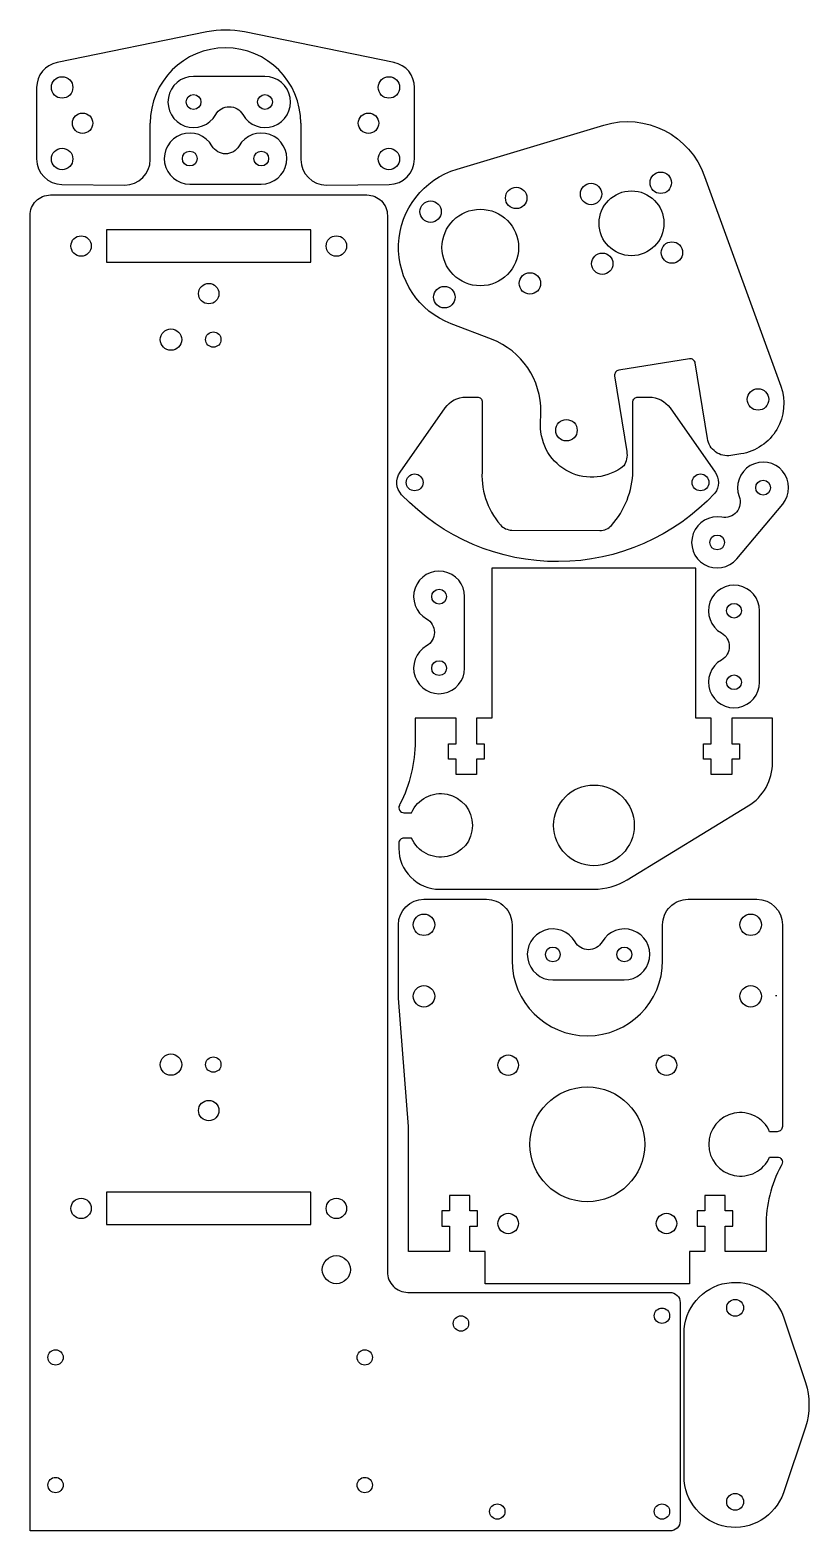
# Model space of a CAD drawing. Header units: millimetres. Extents: x -77 to 76, y 11 to 305.
import ezdxf

# ---------------------------------------------------------------- set-up
doc = ezdxf.new("R2010")
doc.units = ezdxf.units.MM
doc.layers.get('0').update_dxf_attribs({"linetype": 'CONTINUOUS'})

msp = doc.modelspace()

# ---------------------------------------------------------------- linework, layer by layer
for p, q in [((-42.2, 304.57, 6.35), (-71.51, 298.59, 6.35)), ((-5.51, 298.59, 6.35), (-34.82, 304.57, 6.35)), ((-75.51, 293.69, 6.35), (-75.51, 279.69, 6.35)), ((-1.51, 279.69, 6.35), (-1.51, 293.69, 6.35)), ((-53.26, 279.56, 6.35), (-53.26, 286.7, 6.35)), ((-23.76, 286.7, 6.35), (-23.75, 279.56, 6.35)), ((-70.56, 274.69, 6.35), (-58.26, 274.57, 6.35)), ((-18.75, 274.57, 6.35), (-6.46, 274.69, 6.35))]:
    msp.add_line(p, q)
for points in [[(-40.43, 288.38, -0.582126), (-35.13, 288.38, 1.739222), (-30.78, 295.85), (-44.78, 295.85, 1.739222)], [(23.21, 227.62), (23.25, 230.12, 0.315311), (13.6, 244.37), (5.68, 247.39, -0.717022), (6.83, 277.68), (35.58, 286.33, -0.4021), (55.31, 276.25), (70.25, 235.21, -0.471013), (62.44, 221.92), (60.46, 221.6, -0.414214), (55.88, 224.92), (53.5, 239.73, 0.414214), (52.36, 240.55), (38.53, 238.34, 0.414214), (37.7, 237.19), (40.08, 222.38, -0.18525), (39.49, 219.58, -0.639991)], [(-35.86, 282.24, -0.582126), (-41.16, 282.24, 1.739222), (-45.51, 274.77), (-31.51, 274.77, 1.739222)], [(48.54, 10.96), (-76.8, 10.96), (-76.8, 268.64, -0.414214), (-72.8, 272.64), (-10.8, 272.64, -0.414214), (-6.8, 268.64), (-6.8, 61.7, 0.414214), (-2.8, 57.7), (48.54, 57.7, -0.414214), (50.54, 55.7), (50.54, 12.96, -0.414214)], [(44.47, 233.06, -0.244157), (48.56, 230.93), (57.39, 218.35, -0.325339), (57.33, 214.24, -0.432446), (-4.01, 213.93, -0.357061), (-4.33, 218.35), (4.5, 230.93, -0.244157), (8.59, 233.06), (10.78, 233.06, -0.414242), (11.78, 232.06), (11.78, 219.13, 0.204906), (15.34, 208.03, 0.216292), (17.59, 206.99), (34.83, 206.92, 0.214991), (37.08, 207.92, 0.178492), (41.28, 218.58), (41.28, 232.06, -0.414242), (42.28, 233.06)], [(62.1, 213.56, -0.582126), (58.69, 209.5, 1.739222), (61.62, 201.37), (70.62, 212.09, 1.739222)], [(-2.07, 151.64, -4.819772), (-2.07, 146.69), (-3.56, 146.69, 0.414214), (-4.56, 145.69), (-4.56, 144.66, 0.414214), (3.44, 136.66), (33.64, 136.66, 0.137949), (40.16, 138.5), (63.86, 152.97, 0.261334), (68.64, 161.5), (68.64, 170.16), (60.64, 170.16), (60.64, 165.16), (62.14, 165.16), (62.14, 162.16), (60.64, 162.16), (60.64, 159.16), (56.64, 159.16), (56.64, 162.16), (55.14, 162.16), (55.14, 165.16), (56.64, 165.16), (56.64, 170.16), (53.64, 170.16), (53.64, 199.51), (13.64, 199.51), (13.65, 170.16), (10.64, 170.16), (10.64, 165.16), (12.14, 165.16), (12.14, 162.16), (10.64, 162.16), (10.64, 159.16), (6.64, 159.16), (6.64, 162.16), (5.14, 162.16), (5.14, 165.16), (6.64, 165.16), (6.64, 170.16), (-1.36, 170.16), (-1.36, 165.66, -0.119533), (-4.36, 153.29, 0.006584), (-4.46, 153.08, 0.552926), (-3.56, 151.64)], [(0.86, 189.62, -0.582126), (0.86, 184.31, 1.739222), (8.33, 179.96), (8.33, 193.96, 1.739222)], [(58.62, 186.85, -0.582126), (58.62, 181.55, 1.739222), (66.09, 177.2), (66.09, 191.2, 1.739222)], [(69.56, 89.17), (68.07, 89.17, 4.808507), (68.07, 84.21), (69.56, 84.21, -0.553168), (70.46, 82.77, -0.009917), (70.3, 82.46, 0.123106), (67.36, 70.69), (67.36, 65.69), (59.36, 65.69), (59.36, 70.69), (60.86, 70.69), (60.86, 73.69), (59.36, 73.69), (59.36, 76.69), (55.36, 76.69), (55.36, 73.69), (53.86, 73.69), (53.86, 70.69), (55.36, 70.69), (55.36, 65.69), (52.36, 65.69), (52.36, 59.34), (12.36, 59.34), (12.36, 65.69), (9.36, 65.69), (9.36, 70.69), (10.86, 70.69), (10.86, 73.69), (9.36, 73.69), (9.36, 76.69), (5.36, 76.69), (5.36, 73.69), (3.86, 73.69), (3.86, 70.69), (5.36, 70.69), (5.36, 65.69), (-2.64, 65.69), (-2.64, 90.17), (-4.63, 115.3, -0.019708), (-4.64, 115.69), (-4.64, 129.69, -0.413671), (0.35, 134.69), (2.36, 134.69), (12.61, 134.69, -0.414214), (17.61, 129.69), (17.61, 122.69, 1), (47.11, 122.69), (47.11, 129.69, -0.414214), (52.11, 134.69), (62.36, 134.69), (65.56, 134.69, -0.414213), (70.56, 129.69), (70.56, 90.17, -0.414214)], [(35.25, 126.35, -0.582126), (29.95, 126.35, 1.739222), (25.6, 118.88), (39.6, 118.88, 1.739222)], [(69.36, 115.69), (69.36, 115.81), (69.35, 115.93, -0.01163)], [(51.3, 21.67), (51.3, 49.67, -0.847833), (70.76, 52.89), (75.1, 40.02, -0.154068), (75.1, 31.31), (70.76, 18.44, -0.847833)]]:
    msp.add_lwpolyline(points, format="xyb", close=True)
for points in [[(-61.8, 259.46), (-21.8, 259.46), (-21.8, 265.81), (-61.8, 265.81)], [(-61.8, 77.31), (-61.8, 70.96), (-21.8, 70.96), (-21.8, 77.31)]]:
    msp.add_lwpolyline(points, close=True)
for centre, radius in [((-70.51, 293.69, 6.35), 2.1), ((-6.51, 293.69, 6.35), 2.1), ((-44.78, 290.85, 6.35), 1.45), ((-30.78, 290.85, 6.35), 1.45), ((-66.51, 286.69, 6.35), 2), ((-10.51, 286.69, 6.35), 2), ((-70.51, 279.69, 6.35), 2.1), ((-45.51, 279.77, 6.35), 1.45), ((-31.51, 279.77, 6.35), 1.45), ((-6.51, 279.69, 6.35), 2.1), ((46.74, 275.02, 6.28), 2.1), ((18.42, 272.06, 6.28), 2.1), ((33.09, 272.82, 6.28), 2.1), ((41.01, 267.09, 6.28), 6.35), ((1.66, 269.37, 6.28), 2.1), ((11.39, 262.34, 6.28), 7.5), ((-66.8, 262.64, 6.28), 2), ((-16.8, 262.64, 6.28), 2), ((48.93, 261.36, 6.28), 2.1), ((35.28, 259.17, 6.28), 2.1), ((21.11, 255.31, 6.28), 2.1), ((-41.8, 253.31, 6.28), 2), ((4.35, 252.62, 6.28), 2.1), ((-49.2, 244.31, 6.28), 2.1), ((-40.9, 244.31, 6.28), 1.5), ((65.79, 232.58, 6.28), 2.1), ((28.27, 226.56, 6.28), 2.1), ((-1.47, 216.34, 6.35), 1.65), ((54.53, 216.34, 6.35), 1.65), ((66.79, 215.3, 6.35), 1.45), ((57.79, 204.58, 6.35), 1.45), ((3.33, 193.96, 6.35), 1.45), ((61.09, 191.2, 6.35), 1.45), ((3.33, 179.96, 6.35), 1.45), ((61.09, 177.2, 6.35), 1.45), ((33.64, 149.16, 6.28), 7.9), ((0.36, 129.69, -0.1), 2.1), ((64.36, 129.69, -0.1), 2.1), ((25.6, 123.88, 6.35), 1.45), ((39.6, 123.88, 6.35), 1.45), ((0.36, 115.69, -0.1), 2.1), ((64.36, 115.69, -0.1), 2.1), ((-49.2, 102.31, 6.28), 2.1), ((-40.9, 102.31, 6.28), 1.5), ((16.86, 102.19, -0.1), 2), ((47.86, 102.19, -0.1), 2), ((32.36, 86.69, -0.1), 11.25), ((-41.8, 93.31, 6.28), 2), ((-66.8, 74.14, 6.28), 2), ((-16.8, 74.14, 6.28), 2), ((16.86, 71.19, -0.1), 2), ((47.86, 71.19, -0.1), 2), ((-16.8, 62.14, 6.28), 2.75), ((61.3, 54.67, 6.35), 1.65), ((7.61, 51.6, 6.28), 1.5), ((46.98, 53.13, 6.28), 1.5), ((-71.8, 44.96, 6.28), 1.5), ((-11.24, 44.96, 6.28), 1.5), ((-71.8, 19.96, 6.28), 1.5), ((-11.24, 19.96, 6.28), 1.5), ((61.3, 16.67, 6.35), 1.65), ((14.72, 14.77, 6.28), 1.5), ((46.98, 14.77, 6.28), 1.5)]:
    msp.add_circle(centre, radius)
for centre, radius, start, end in [((-38.51, 286.69, 6.35), 18.25, 78.3355, 101.6645), ((-38.51, 286.69, 6.35), 14.75, 0.0341, 179.9659), ((-70.51, 293.69, 6.35), 5, 101.526, 180), ((-6.51, 293.69, 6.35), 5, 0, 78.474), ((-70.51, 279.69, 6.35), 5, 180, 269.4197), ((-58.26, 279.57, 6.35), 5, 269.9793, 359.9659), ((-18.75, 279.57, 6.35), 5, 180.0341, 270.0207), ((-6.51, 279.69, 6.35), 5, 270.5803, 360)]:
    msp.add_arc(centre, radius, start, end)

doc.saveas('drawing.dxf')
